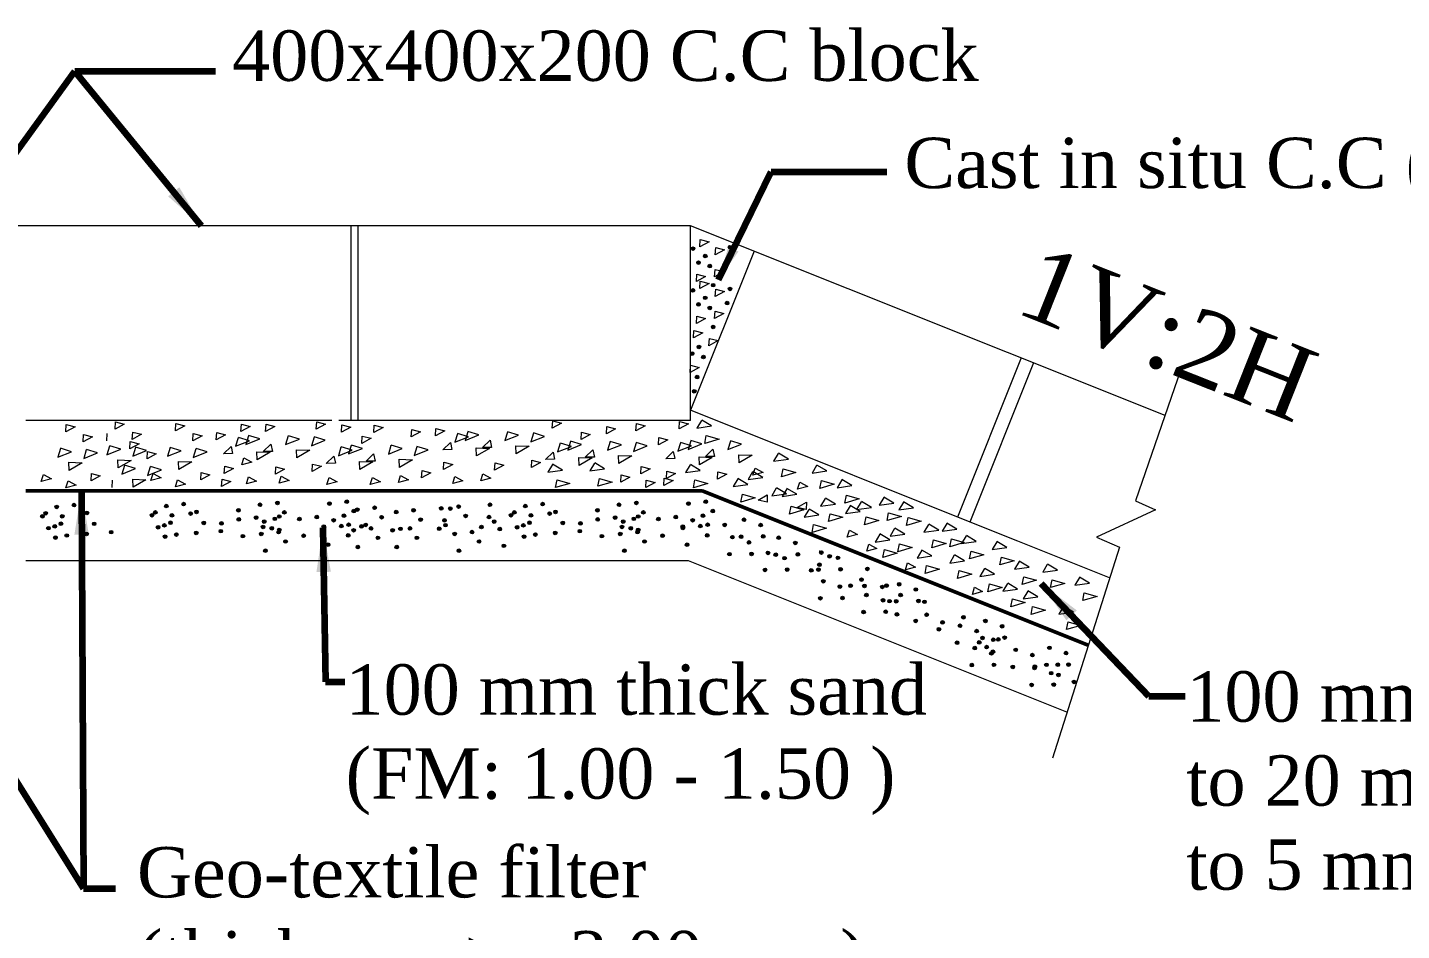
# Model space of a CAD drawing. Header units: metres. Extents: x -1354 to 3686, y -9962 to -7697.
# Drawn here: x 289.85 to 317.98, y -8996.97 to -8978.47 of the extents above; entities that cross this region are included whole.
import ezdxf

# ---------------------------------------------------------------- set-up
doc = ezdxf.new("R2010")
doc.units = ezdxf.units.M
doc.layers.add('LINE', color=7, linetype='Continuous')
doc.styles.get("Standard").update_dxf_attribs({"font": 'times.ttf'})
doc.dimstyles.get("Standard").update_dxf_attribs({"dimtxt": 0.5, "dimasz": 0.4075, "dimexe": 0.364, "dimexo": 0.219, "dimgap": 0.09, "dimtad": 0, "dimdec": 0, "dimlfac": 1000, "dimzin": 0, "dimdsep": 46, "dimtxsty": 'Standard', "dimcen": 0.09, "dimadec": 0, "dimazin": 0, "dimtfac": 1, "dimtdec": 0, "dimtofl": 0, "dimtmove": 0, "dimatfit": 3, "dimfxl": 1, "dimtolj": 1, "dimtzin": 0, "dimarcsym": 0})

msp = doc.modelspace()

# ---------------------------------------------------------------- hatches: boundary and pattern name
at = {"layer": 'LINE', "lineweight": 9, "ltscale": 0.5}
for points in [[(303.508245, -8982.999915, -1), (303.434165, -8982.999915, -1)], [(303.759039, -8983.152215, -1), (303.684959, -8983.152215, -1)], [(304.265538, -8982.970436, -1), (304.191458, -8982.970436, -1)], [(303.621436, -8983.287183, -1), (303.547356, -8983.287183, -1)], [(303.852469, -8983.358564, -1), (303.778389, -8983.358564, -1)], [(304.206525, -8983.260304, -1), (304.132445, -8983.260304, -1)], [(303.921401, -8983.749001, -1), (303.84732, -8983.749001, -1)], [(303.508245, -8983.855864, -1), (303.434165, -8983.855864, -1)], [(303.759039, -8984.008165, -1), (303.684959, -8984.008165, -1)], [(304.265538, -8983.826386, -1), (304.191458, -8983.826386, -1)], [(303.621436, -8984.143133, -1), (303.547356, -8984.143133, -1)], [(303.852469, -8984.214513, -1), (303.778389, -8984.214513, -1)], [(304.206525, -8984.116254, -1), (304.132445, -8984.116254, -1)], [(303.921401, -8984.60495, -1), (303.84732, -8984.60495, -1)], [(303.629644, -8985.014531, -1), (303.555563, -8985.014531, -1)], [(303.723074, -8985.220879, -1), (303.648993, -8985.220879, -1)]]:
    msp.add_hatch(color=7, dxfattribs=at).paths.add_polyline_path(points)
at = {"layer": 'LINE', "lineweight": 18, "ltscale": 0.5}
for points in [[(303.492041, -8985.149499, -1), (303.41796, -8985.149499, -1)], [(303.593371, -8985.632487, -1), (303.519291, -8985.632487, -1)], [(303.534358, -8985.922355, -1), (303.460278, -8985.922355, -1)], [(290.835423, -8988.253661, -1), (290.761342, -8988.253661, -1)], [(292.725072, -8988.272617, -1), (292.650992, -8988.272617, -1)], [(293.080314, -8988.23388, -1), (293.006233, -8988.23388, -1)], [(294.644311, -8988.247735, -1), (294.570231, -8988.247735, -1)], [(294.999553, -8988.208998, -1), (294.925473, -8988.208998, -1)], [(296.065045, -8988.222854, -1), (295.990965, -8988.222854, -1)], [(296.420287, -8988.184117, -1), (296.346206, -8988.184117, -1)], [(298.710583, -8988.283641, -1), (298.636503, -8988.283641, -1)], [(299.352349, -8988.247735, -1), (299.278268, -8988.247735, -1)], [(300.075178, -8988.272617, -1), (300.001098, -8988.272617, -1)], [(300.43042, -8988.23388, -1), (300.356339, -8988.23388, -1)], [(301.994417, -8988.247735, -1), (301.920337, -8988.247735, -1)], [(302.349659, -8988.208998, -1), (302.275579, -8988.208998, -1)], [(303.415151, -8988.222854, -1), (303.341071, -8988.222854, -1)], [(303.770393, -8988.184117, -1), (303.696312, -8988.184117, -1)], [(290.188038, -8988.482202, -1), (290.113958, -8988.482202, -1)], [(290.255425, -8988.421812, -1), (290.181345, -8988.421812, -1)], [(290.480181, -8988.292398, -1), (290.406101, -8988.292398, -1)], [(290.594821, -8988.483264, -1), (290.520741, -8988.483264, -1)], [(290.978254, -8988.446693, -1), (290.904174, -8988.446693, -1)], [(291.098298, -8988.41362, -1), (291.024218, -8988.41362, -1)], [(292.432929, -8988.462421, -1), (292.358849, -8988.462421, -1)], [(292.500316, -8988.402031, -1), (292.426236, -8988.402031, -1)], [(292.839712, -8988.463483, -1), (292.765632, -8988.463483, -1)], [(293.223145, -8988.426912, -1), (293.149065, -8988.426912, -1)], [(293.343189, -8988.393839, -1), (293.269109, -8988.393839, -1)], [(294.201932, -8988.359557, -1), (294.127852, -8988.359557, -1)], [(294.207854, -8988.547466, -1), (294.133774, -8988.547466, -1)], [(294.563096, -8988.508729, -1), (294.489015, -8988.508729, -1)], [(294.946901, -8988.534642, -1), (294.872821, -8988.534642, -1)], [(295.038192, -8988.487656, -1), (294.964111, -8988.487656, -1)], [(295.142384, -8988.402031, -1), (295.068304, -8988.402031, -1)], [(295.450402, -8988.539098, -1), (295.376322, -8988.539098, -1)], [(295.805644, -8988.500361, -1), (295.731564, -8988.500361, -1)], [(296.150907, -8988.565736, -1), (296.076827, -8988.565736, -1)], [(296.360662, -8988.470515, -1), (296.286582, -8988.470515, -1)], [(296.563118, -8988.37715, -1), (296.489038, -8988.37715, -1)], [(296.635506, -8988.347259, -1), (296.561426, -8988.347259, -1)], [(296.990748, -8988.308522, -1), (296.916668, -8988.308522, -1)], [(297.133579, -8988.501555, -1), (297.059499, -8988.501555, -1)], [(297.433111, -8988.397022, -1), (297.359031, -8988.397022, -1)], [(297.788353, -8988.358285, -1), (297.714273, -8988.358285, -1)], [(297.931184, -8988.551317, -1), (297.857104, -8988.551317, -1)], [(298.355341, -8988.322378, -1), (298.281261, -8988.322378, -1)], [(298.420815, -8988.566346, -1), (298.346734, -8988.566346, -1)], [(298.537119, -8988.31094, -1), (298.468365, -8988.338522, -1)], [(298.853414, -8988.476674, -1), (298.779334, -8988.476674, -1)], [(299.331075, -8988.497764, -1), (299.256995, -8988.497764, -1)], [(299.783035, -8988.462421, -1), (299.708955, -8988.462421, -1)], [(299.850422, -8988.402031, -1), (299.776341, -8988.402031, -1)], [(300.189818, -8988.463483, -1), (300.115738, -8988.463483, -1)], [(300.573251, -8988.426912, -1), (300.499171, -8988.426912, -1)], [(300.693295, -8988.393839, -1), (300.619215, -8988.393839, -1)], [(301.552038, -8988.359557, -1), (301.477958, -8988.359557, -1)], [(301.55796, -8988.547466, -1), (301.483879, -8988.547466, -1)], [(301.913202, -8988.508729, -1), (301.839121, -8988.508729, -1)], [(302.297007, -8988.534642, -1), (302.222927, -8988.534642, -1)], [(302.388298, -8988.487656, -1), (302.314217, -8988.487656, -1)], [(302.49249, -8988.402031, -1), (302.41841, -8988.402031, -1)], [(302.800508, -8988.539098, -1), (302.726428, -8988.539098, -1)], [(303.15575, -8988.500361, -1), (303.08167, -8988.500361, -1)], [(303.501013, -8988.565736, -1), (303.426933, -8988.565736, -1)], [(303.710768, -8988.470515, -1), (303.636688, -8988.470515, -1)], [(303.913224, -8988.37715, -1), (303.839144, -8988.37715, -1)], [(304.550231, -8988.569113, -1), (304.482459, -8988.5392, -1)], [(290.311994, -8988.7264, -1), (290.237914, -8988.7264, -1)], [(290.440245, -8988.689001, -1), (290.366165, -8988.689001, -1)], [(290.566043, -8988.63528, -1), (290.491963, -8988.63528, -1)], [(291.092871, -8988.843297, -1), (291.01879, -8988.843297, -1)], [(291.247447, -8988.637559, -1), (291.173366, -8988.637559, -1)], [(291.596372, -8988.807943, -1), (291.522291, -8988.807943, -1)], [(292.556885, -8988.706619, -1), (292.482805, -8988.706619, -1)], [(292.685136, -8988.66922, -1), (292.611056, -8988.66922, -1)], [(292.810934, -8988.615499, -1), (292.736854, -8988.615499, -1)], [(293.337762, -8988.823515, -1), (293.263681, -8988.823515, -1)], [(293.492338, -8988.617778, -1), (293.418257, -8988.617778, -1)], [(293.841263, -8988.788162, -1), (293.767182, -8988.788162, -1)], [(293.853007, -8988.629421, -1), (293.778927, -8988.629421, -1)], [(294.669236, -8988.84488, -1), (294.595155, -8988.84488, -1)], [(294.705927, -8988.701762, -1), (294.631847, -8988.701762, -1)], [(294.730174, -8988.590617, -1), (294.656093, -8988.590617, -1)], [(294.883639, -8988.727684, -1), (294.809559, -8988.727684, -1)], [(295.024478, -8988.806143, -1), (294.950397, -8988.806143, -1)], [(295.038215, -8988.761976, -1), (294.964135, -8988.761976, -1)], [(295.948475, -8988.693393, -1), (295.874395, -8988.693393, -1)], [(295.952615, -8988.721634, -1), (295.878535, -8988.721634, -1)], [(296.307857, -8988.682897, -1), (296.233777, -8988.682897, -1)], [(296.45827, -8988.654656, -1), (296.384189, -8988.654656, -1)], [(296.56073, -8988.770237, -1), (296.48665, -8988.770237, -1)], [(296.721369, -8988.690141, -1), (296.647288, -8988.690141, -1)], [(296.807218, -8988.659112, -1), (296.733138, -8988.659112, -1)], [(296.915972, -8988.7315, -1), (296.841892, -8988.7315, -1)], [(297.358335, -8988.770237, -1), (297.284255, -8988.770237, -1)], [(297.518974, -8988.739904, -1), (297.444893, -8988.739904, -1)], [(297.713577, -8988.7315, -1), (297.639497, -8988.7315, -1)], [(298.310531, -8988.725601, -1), (298.241777, -8988.753182, -1)], [(298.441204, -8988.66526, -1), (298.367124, -8988.66526, -1)], [(298.629519, -8988.84488, -1), (298.555439, -8988.84488, -1)], [(298.984761, -8988.806143, -1), (298.910681, -8988.806143, -1)], [(299.176499, -8988.703501, -1), (299.102419, -8988.703501, -1)], [(299.438211, -8988.590617, -1), (299.364131, -8988.590617, -1)], [(299.551749, -8988.745356, -1), (299.477669, -8988.745356, -1)], [(299.906991, -8988.706619, -1), (299.832911, -8988.706619, -1)], [(300.035242, -8988.66922, -1), (299.961162, -8988.66922, -1)], [(300.16104, -8988.615499, -1), (300.08696, -8988.615499, -1)], [(300.687868, -8988.823515, -1), (300.613787, -8988.823515, -1)], [(300.842444, -8988.617778, -1), (300.768363, -8988.617778, -1)], [(301.191368, -8988.788162, -1), (301.117288, -8988.788162, -1)], [(301.203113, -8988.629421, -1), (301.129033, -8988.629421, -1)], [(302.019342, -8988.84488, -1), (301.945261, -8988.84488, -1)], [(302.056033, -8988.701762, -1), (301.981953, -8988.701762, -1)], [(302.08028, -8988.590617, -1), (302.006199, -8988.590617, -1)], [(302.233745, -8988.727684, -1), (302.159665, -8988.727684, -1)], [(302.374583, -8988.806143, -1), (302.300503, -8988.806143, -1)], [(302.388321, -8988.761976, -1), (302.314241, -8988.761976, -1)], [(303.298581, -8988.693393, -1), (303.224501, -8988.693393, -1)], [(303.302721, -8988.721634, -1), (303.228641, -8988.721634, -1)], [(303.657963, -8988.682897, -1), (303.583883, -8988.682897, -1)], [(303.808376, -8988.654656, -1), (303.734295, -8988.654656, -1)], [(304.157324, -8988.659112, -1), (304.083244, -8988.659112, -1)], [(304.890867, -8988.677118, -1), (304.823094, -8988.647205, -1)], [(290.454826, -8988.919433, -1), (290.380745, -8988.919433, -1)], [(290.686111, -8988.876526, -1), (290.612031, -8988.876526, -1)], [(292.699717, -8988.899652, -1), (292.625636, -8988.899652, -1)], [(292.931002, -8988.856745, -1), (292.856922, -8988.856745, -1)], [(294.293716, -8988.890349, -1), (294.219636, -8988.890349, -1)], [(295.167309, -8988.999176, -1), (295.093229, -8988.999176, -1)], [(295.536265, -8988.88198, -1), (295.462184, -8988.88198, -1)], [(296.038478, -8989.064516, -1), (295.964398, -8989.064516, -1)], [(296.450688, -8988.875929, -1), (296.376608, -8988.875929, -1)], [(296.646593, -8989.113119, -1), (296.572513, -8989.113119, -1)], [(297.058804, -8988.924532, -1), (296.984723, -8988.924532, -1)], [(297.444198, -8989.113119, -1), (297.370118, -8989.113119, -1)], [(297.856408, -8988.924532, -1), (297.782328, -8988.924532, -1)], [(299.127592, -8988.999176, -1), (299.053512, -8988.999176, -1)], [(299.637612, -8989.088238, -1), (299.563532, -8989.088238, -1)], [(300.049823, -8988.899652, -1), (299.975742, -8988.899652, -1)], [(300.281108, -8988.856745, -1), (300.207028, -8988.856745, -1)], [(301.643822, -8988.890349, -1), (301.569742, -8988.890349, -1)], [(302.517415, -8988.999176, -1), (302.443335, -8988.999176, -1)], [(302.886371, -8988.88198, -1), (302.81229, -8988.88198, -1)], [(303.388584, -8989.064516, -1), (303.314503, -8989.064516, -1)], [(303.800794, -8988.875929, -1), (303.726714, -8988.875929, -1)], [(304.311028, -8988.925881, -1), (304.243256, -8988.895968, -1)], [(304.49033, -8988.91747, -1), (304.422558, -8988.887557, -1)], [(304.651663, -8989.033886, -1), (304.583891, -8989.003973, -1)], [(304.943591, -8988.911388, -1), (304.875819, -8988.881475, -1)], [(305.259828, -8988.936704, -1), (305.192055, -8988.906791, -1)], [(305.600463, -8989.044709, -1), (305.532691, -8989.014796, -1)], [(294.755098, -8989.187762, -1), (294.681018, -8989.187762, -1)], [(298.715382, -8989.187762, -1), (298.641302, -8989.187762, -1)], [(302.105204, -8989.187762, -1), (302.031124, -8989.187762, -1)], [(304.251127, -8989.274238, -1), (304.183355, -8989.244325, -1)], [(304.704388, -8989.268156, -1), (304.636616, -8989.238243, -1)], [(305.040718, -8989.247947, -1), (304.972946, -8989.218034, -1)], [(305.199927, -8989.285061, -1), (305.132154, -8989.255148, -1)], [(305.381353, -8989.355951, -1), (305.313581, -8989.326038, -1)], [(305.653188, -8989.278979, -1), (305.585415, -8989.249066, -1)], [(306.133672, -8989.240804, -1), (306.065899, -8989.210892, -1)], [(306.30459, -8989.303741, -1), (306.230553, -8989.301211, -1)], [(306.474307, -8989.348809, -1), (306.406534, -8989.318896, -1)], [(304.980817, -8989.596303, -1), (304.913045, -8989.56639, -1)], [(305.434078, -8989.590221, -1), (305.366306, -8989.560309, -1)], [(305.92986, -8989.591599, -1), (305.855823, -8989.58907, -1)], [(306.07377, -8989.589161, -1), (306.005998, -8989.559248, -1)], [(306.095058, -8989.490437, -1), (306.027286, -8989.460524, -1)], [(306.527031, -8989.583079, -1), (306.459259, -8989.553166, -1)], [(307.075925, -8989.575099, -1), (307.008153, -8989.545186, -1)], [(306.173522, -8989.829527, -1), (306.10575, -8989.799614, -1)], [(306.514158, -8989.937531, -1), (306.446385, -8989.907618, -1)], [(306.731015, -8989.921051, -1), (306.663243, -8989.891138, -1)], [(306.955504, -8989.795248, -1), (306.887732, -8989.765336, -1)], [(307.016024, -8989.923456, -1), (306.948252, -8989.893543, -1)], [(307.383251, -8989.945412, -1), (307.315479, -8989.915499, -1)], [(307.469285, -8989.917374, -1), (307.401513, -8989.887461, -1)], [(307.72716, -8989.889734, -1), (307.659387, -8989.859821, -1)], [(306.113621, -8990.177883, -1), (306.045849, -8990.14797, -1)], [(306.566882, -8990.171801, -1), (306.49911, -8990.141888, -1)], [(307.057413, -8990.110865, -1), (306.98964, -8990.080952, -1)], [(307.398048, -8990.218869, -1), (307.330276, -8990.188956, -1)], [(307.53048, -8990.236441, -1), (307.462707, -8990.206528, -1)], [(307.667259, -8990.238091, -1), (307.599486, -8990.208178, -1)], [(307.754968, -8990.110639, -1), (307.687196, -8990.080726, -1)], [(308.067795, -8989.997739, -1), (308.000023, -8989.967826, -1)], [(308.12052, -8990.232009, -1), (308.052747, -8990.202096, -1)], [(308.243697, -8990.250224, -1), (308.175925, -8990.220311, -1)], [(306.997512, -8990.459221, -1), (306.929739, -8990.429308, -1)], [(307.450773, -8990.453139, -1), (307.383, -8990.423227, -1)], [(307.67969, -8990.507277, -1), (307.611918, -8990.477364, -1)], [(308.289721, -8990.51532, -1), (308.221949, -8990.485407, -1)], [(308.065232, -8990.641123, -1), (307.99746, -8990.61121, -1)], [(308.540136, -8990.812089, -1), (308.472363, -8990.782176, -1)], [(308.614979, -8990.671607, -1), (308.547206, -8990.641694, -1)], [(308.972703, -8990.739914, -1), (308.904931, -8990.710001, -1)], [(309.043162, -8990.565614, -1), (308.975389, -8990.535701, -1)], [(309.493025, -8990.641942, -1), (309.425253, -8990.612029, -1)], [(309.83366, -8990.749947, -1), (309.765888, -8990.720034, -1)], [(308.912802, -8991.088271, -1), (308.84503, -8991.058358, -1)], [(309.313338, -8990.847919, -1), (309.245566, -8990.818006, -1)], [(309.366063, -8991.082189, -1), (309.298291, -8991.052276, -1)], [(309.433124, -8990.990299, -1), (309.365352, -8990.960386, -1)], [(309.654, -8991.026602, -1), (309.586228, -8990.996689, -1)], [(309.75649, -8991.020479, -1), (309.688717, -8990.990566, -1)], [(309.886385, -8990.984217, -1), (309.818613, -8990.954304, -1)], [(309.274706, -8991.198305, -1), (309.206934, -8991.168392, -1)], [(309.518176, -8991.177663, -1), (309.450403, -8991.14775, -1)], [(309.615341, -8991.30631, -1), (309.547569, -8991.276397, -1)], [(309.645743, -8991.27145, -1), (309.577971, -8991.241537, -1)], [(310.112829, -8991.233988, -1), (310.045057, -8991.204075, -1)], [(310.453465, -8991.341992, -1), (310.385692, -8991.312079, -1)], [(310.802832, -8991.192859, -1), (310.73506, -8991.162946, -1)], [(311.143467, -8991.300864, -1), (311.075695, -8991.270951, -1)], [(309.214805, -8991.546662, -1), (309.147033, -8991.516749, -1)], [(309.668066, -8991.54058, -1), (309.600294, -8991.510667, -1)], [(310.052928, -8991.582344, -1), (309.985156, -8991.552431, -1)], [(310.498573, -8991.60377, -1), (310.430801, -8991.573857, -1)], [(310.506189, -8991.576262, -1), (310.438417, -8991.546349, -1)], [(310.742931, -8991.541216, -1), (310.675159, -8991.511303, -1)], [(310.973275, -8991.5388, -1), (310.905503, -8991.508887, -1)], [(311.196192, -8991.535134, -1), (311.12842, -8991.505221, -1)], [(310.438672, -8991.952127, -1), (310.3709, -8991.922214, -1)], [(310.839208, -8991.711775, -1), (310.771436, -8991.681862, -1)], [(310.891933, -8991.946045, -1), (310.824161, -8991.916132, -1)], [(310.988217, -8991.746674, -1), (310.920445, -8991.716761, -1)], [(311.305654, -8991.891653, -1), (311.237881, -8991.86174, -1)]]:
    msp.add_hatch(color=7, dxfattribs=at).paths.add_polyline_path(points)

# ---------------------------------------------------------------- linework, layer by layer
at = {"layer": 'LINE', "color": 7, "lineweight": 18, "ltscale": 0.5}
for p, q in [((292.283168, -8982.531468), (281.126845, -8982.531468)), ((292.141079, -8982.531468), (289.875941, -8982.531468)), ((303.418863, -8982.531468), (292.283168, -8982.531468)), ((296.121045, -8982.531468), (292.283168, -8982.531468)), ((296.474777, -8986.518595), (296.474777, -8982.531468)), ((296.616866, -8986.518595), (296.616866, -8982.531468)), ((303.418863, -8982.531468), (297.851016, -8982.531468)), ((313.136325, -8986.418453), (303.418863, -8982.531468)), ((303.418863, -8986.518595), (303.418863, -8982.531468)), ((304.722704, -8983.053004), (303.418863, -8986.312608)), ((303.600434, -8985.435802), (303.411174, -8985.539103)), ((310.190267, -8985.240029), (308.886425, -8988.499633)), ((310.442739, -8985.341018), (309.138898, -8988.600622)), ((296.076773, -8986.518595), (289.81487, -8986.518595)), ((291.638241, -8986.701532), (291.647267, -8986.551412)), ((291.647267, -8986.551412), (291.827501, -8986.598231)), ((295.759006, -8986.697141), (295.768033, -8986.547021)), ((295.768033, -8986.547021), (295.948267, -8986.59384)), ((303.418863, -8986.518595), (296.218863, -8986.518595)), ((300.590208, -8986.67836), (300.599234, -8986.52824)), ((300.599234, -8986.52824), (300.779469, -8986.575059)), ((303.188702, -8986.691499), (303.197729, -8986.541379)), ((303.197729, -8986.541379), (303.377963, -8986.588198)), ((310.103895, -8988.986621), (303.418863, -8986.312608)), ((303.645758, -8986.518337), (303.551152, -8986.676679)), ((303.852107, -8986.633515), (303.649329, -8986.51236)), ((290.631476, -8986.751644), (290.640503, -8986.601524)), ((290.820737, -8986.648342), (290.631476, -8986.751644)), ((290.640503, -8986.601524), (290.820737, -8986.648342)), ((290.985037, -8986.957328), (290.994063, -8986.807208)), ((290.994063, -8986.807208), (291.174297, -8986.854027)), ((291.466821, -8986.934802), (291.475847, -8986.784682)), ((291.827501, -8986.598231), (291.638241, -8986.701532)), ((291.991801, -8986.907216), (292.000828, -8986.757096)), ((292.181062, -8986.803915), (291.991801, -8986.907216)), ((292.000828, -8986.757096), (292.181062, -8986.803915)), ((292.876367, -8986.731863), (292.885394, -8986.581743)), ((293.065628, -8986.628561), (292.876367, -8986.731863)), ((292.885394, -8986.581743), (293.065628, -8986.628561)), ((293.229928, -8986.937547), (293.238954, -8986.787427)), ((293.419188, -8986.834246), (293.229928, -8986.937547)), ((293.238954, -8986.787427), (293.419188, -8986.834246)), ((293.711712, -8986.915021), (293.720738, -8986.764901)), ((293.900972, -8986.81172), (293.711712, -8986.915021)), ((293.720738, -8986.764901), (293.900972, -8986.81172)), ((294.215122, -8986.743936), (294.224148, -8986.593816)), ((294.404383, -8986.640635), (294.215122, -8986.743936)), ((294.224148, -8986.593816), (294.404383, -8986.640635)), ((294.371674, -8986.833571), (294.317726, -8987.009958)), ((294.599596, -8986.896001), (294.37371, -8986.826913)), ((294.72015, -8986.743936), (294.729176, -8986.593816)), ((294.909411, -8986.640635), (294.72015, -8986.743936)), ((294.729176, -8986.593816), (294.909411, -8986.640635)), ((295.184748, -8986.838289), (295.1308, -8987.014676)), ((295.41267, -8986.900719), (295.186785, -8986.831631)), ((295.948267, -8986.59384), (295.759006, -8986.697141)), ((296.275685, -8986.763112), (296.284712, -8986.612992)), ((296.464946, -8986.659811), (296.275685, -8986.763112)), ((296.284712, -8986.612992), (296.464946, -8986.659811)), ((296.691017, -8986.988636), (296.700043, -8986.838516)), ((296.700043, -8986.838516), (296.880277, -8986.885335)), ((296.937432, -8986.7669), (296.946459, -8986.61678)), ((297.126693, -8986.663598), (296.937432, -8986.7669)), ((296.946459, -8986.61678), (297.126693, -8986.663598)), ((297.70281, -8986.856149), (297.711836, -8986.706029)), ((297.892071, -8986.752848), (297.70281, -8986.856149)), ((297.711836, -8986.706029), (297.892071, -8986.752848)), ((298.20062, -8986.834205), (298.209647, -8986.684086)), ((298.389881, -8986.730904), (298.20062, -8986.834205)), ((298.209647, -8986.684086), (298.389881, -8986.730904)), ((298.649967, -8986.791708), (298.596019, -8986.968095)), ((298.877889, -8986.854138), (298.652004, -8986.78505)), ((298.860582, -8986.752756), (298.806634, -8986.929142)), ((298.806634, -8986.929142), (299.088504, -8986.815186)), ((299.088504, -8986.815186), (298.862619, -8986.746097)), ((299.673657, -8986.757474), (299.619708, -8986.93386)), ((299.619708, -8986.93386), (299.901578, -8986.819904)), ((299.901578, -8986.819904), (299.675693, -8986.750815)), ((300.203518, -8986.783386), (300.14957, -8986.959773)), ((300.43144, -8986.845816), (300.205555, -8986.776728)), ((300.779469, -8986.575059), (300.590208, -8986.67836)), ((301.179925, -8986.90782), (301.188952, -8986.7577)), ((301.369186, -8986.804519), (301.179925, -8986.90782)), ((301.188952, -8986.7577), (301.369186, -8986.804519)), ((301.698808, -8986.796531), (301.707834, -8986.646411)), ((301.888069, -8986.69323), (301.698808, -8986.796531)), ((301.707834, -8986.646411), (301.888069, -8986.69323)), ((302.303529, -8986.730876), (302.312555, -8986.580756)), ((302.492789, -8986.627575), (302.303529, -8986.730876)), ((302.312555, -8986.580756), (302.492789, -8986.627575)), ((303.377963, -8986.588198), (303.188702, -8986.691499)), ((303.551152, -8986.676679), (303.852107, -8986.633515)), ((303.71164, -8986.993009), (303.744338, -8986.831173)), ((303.744338, -8986.831173), (304.005454, -8986.905983)), ((290.520389, -8987.09702), (290.466441, -8987.273407)), ((290.748311, -8987.15945), (290.522426, -8987.090362)), ((291.174297, -8986.854027), (290.985037, -8986.957328)), ((291.050251, -8987.122933), (290.996303, -8987.299319)), ((291.278173, -8987.185363), (291.052287, -8987.116275)), ((291.527154, -8987.046909), (291.473206, -8987.223295)), ((291.473206, -8987.223295), (291.755076, -8987.109338)), ((291.755076, -8987.109338), (291.52919, -8987.04025)), ((291.940146, -8987.099237), (291.949172, -8986.949117)), ((292.129407, -8986.995936), (291.940146, -8987.099237)), ((291.949172, -8986.949117), (292.129407, -8986.995936)), ((292.057016, -8987.072821), (292.003067, -8987.249208)), ((292.284938, -8987.135251), (292.059052, -8987.066163)), ((292.76528, -8987.077239), (292.711332, -8987.253626)), ((292.993202, -8987.139669), (292.767317, -8987.070581)), ((293.295142, -8987.103152), (293.241194, -8987.279538)), ((293.523064, -8987.165582), (293.297178, -8987.096494)), ((293.860339, -8987.201615), (294.014866, -8987.051242)), ((294.014866, -8987.051242), (294.046525, -8987.198263)), ((294.161059, -8986.872524), (294.10711, -8987.048911)), ((294.10711, -8987.048911), (294.388981, -8986.934954)), ((294.388981, -8986.934954), (294.163095, -8986.865866)), ((294.317726, -8987.009958), (294.599596, -8986.896001)), ((294.673413, -8987.158128), (294.82794, -8987.007755)), ((294.82794, -8987.007755), (294.859599, -8987.154776)), ((295.1308, -8987.014676), (295.41267, -8986.900719)), ((295.355354, -8987.118429), (295.626787, -8987.128552)), ((295.362351, -8987.283387), (295.355354, -8987.118429)), ((295.71461, -8986.864202), (295.660661, -8987.040588)), ((295.660661, -8987.040588), (295.942532, -8986.926632)), ((295.942532, -8986.926632), (295.716646, -8986.857544)), ((296.264525, -8987.069375), (296.210576, -8987.245761)), ((296.492447, -8987.131804), (296.266561, -8987.062716)), ((296.47514, -8987.030422), (296.421191, -8987.206808)), ((296.421191, -8987.206808), (296.703062, -8987.092852)), ((296.703062, -8987.092852), (296.477176, -8987.023764)), ((296.880277, -8986.885335), (296.691017, -8986.988636)), ((297.288214, -8987.03514), (297.234266, -8987.211526)), ((297.234266, -8987.211526), (297.516136, -8987.09757)), ((297.516136, -8987.09757), (297.290251, -8987.028482)), ((297.818076, -8987.061052), (297.764127, -8987.237439)), ((297.764127, -8987.237439), (298.045998, -8987.123482)), ((298.045998, -8987.123482), (297.820112, -8987.054394)), ((298.349247, -8987.120799), (298.503774, -8986.970427)), ((298.535433, -8987.117448), (298.349247, -8987.120799)), ((298.503774, -8986.970427), (298.535433, -8987.117448)), ((298.596019, -8986.968095), (298.877889, -8986.854138)), ((299.038185, -8987.246058), (299.031188, -8987.081101)), ((299.031188, -8987.081101), (299.302621, -8987.091224)), ((299.302621, -8987.091224), (299.038185, -8987.246058)), ((299.162321, -8987.077312), (299.316849, -8986.926939)), ((299.348507, -8987.07396), (299.162321, -8987.077312)), ((299.316849, -8986.926939), (299.348507, -8987.07396)), ((299.844262, -8987.037613), (300.115695, -8987.047737)), ((299.851259, -8987.202571), (299.844262, -8987.037613)), ((300.115695, -8987.047737), (299.851259, -8987.202571)), ((300.14957, -8986.959773), (300.43144, -8986.845816)), ((300.753433, -8986.988559), (300.699485, -8987.164945)), ((300.699485, -8987.164945), (300.981355, -8987.050989)), ((300.981355, -8987.050989), (300.75547, -8986.981901)), ((300.964048, -8986.949606), (300.9101, -8987.125992)), ((300.9101, -8987.125992), (301.19197, -8987.012036)), ((301.19197, -8987.012036), (300.966085, -8986.942948)), ((301.265787, -8987.274162), (301.420314, -8987.123789)), ((301.420314, -8987.123789), (301.451973, -8987.27081)), ((301.777123, -8986.954324), (301.723174, -8987.13071)), ((301.723174, -8987.13071), (302.005044, -8987.016754)), ((302.005044, -8987.016754), (301.779159, -8986.947666)), ((302.306984, -8986.980237), (302.253036, -8987.156623)), ((302.253036, -8987.156623), (302.534906, -8987.042666)), ((302.534906, -8987.042666), (302.309021, -8986.973578)), ((302.764964, -8987.018357), (302.773991, -8986.868237)), ((302.954225, -8986.915056), (302.764964, -8987.018357)), ((302.773991, -8986.868237), (302.954225, -8986.915056)), ((303.214311, -8986.97586), (303.160363, -8987.152246)), ((303.160363, -8987.152246), (303.442233, -8987.038289)), ((303.442233, -8987.038289), (303.216348, -8986.969201)), ((303.424926, -8986.936907), (303.370978, -8987.113293)), ((303.370978, -8987.113293), (303.652848, -8986.999337)), ((303.652848, -8986.999337), (303.426963, -8986.930249)), ((304.005454, -8986.905983), (303.71164, -8986.993009)), ((303.726665, -8987.261463), (303.881192, -8987.11109)), ((303.881192, -8987.11109), (303.912851, -8987.258111)), ((304.238001, -8986.941625), (304.184052, -8987.118011)), ((304.184052, -8987.118011), (304.465922, -8987.004055)), ((304.465922, -8987.004055), (304.240037, -8986.934967)), ((290.466441, -8987.273407), (290.748311, -8987.15945)), ((290.690995, -8987.37716), (290.962428, -8987.387283)), ((290.697992, -8987.542118), (290.690995, -8987.37716)), ((290.962428, -8987.387283), (290.697992, -8987.542118)), ((290.996303, -8987.299319), (291.278173, -8987.185363)), ((291.69776, -8987.327048), (291.969193, -8987.337172)), ((291.704757, -8987.492006), (291.69776, -8987.327048)), ((291.969193, -8987.337172), (291.704757, -8987.492006)), ((292.003067, -8987.249208), (292.284938, -8987.135251)), ((292.293707, -8987.304921), (292.302733, -8987.154801)), ((292.482967, -8987.20162), (292.293707, -8987.304921)), ((292.302733, -8987.154801), (292.482967, -8987.20162)), ((292.711332, -8987.253626), (292.993202, -8987.139669)), ((292.935886, -8987.357379), (293.207319, -8987.367502)), ((292.942883, -8987.522337), (292.935886, -8987.357379)), ((293.207319, -8987.367502), (292.942883, -8987.522337)), ((293.241194, -8987.279538), (293.523064, -8987.165582)), ((294.046525, -8987.198263), (293.860339, -8987.201615)), ((294.232898, -8987.427657), (294.2776, -8987.284064)), ((294.441385, -8987.372669), (294.232898, -8987.427657)), ((294.2776, -8987.284064), (294.441385, -8987.372669)), ((294.549277, -8987.326874), (294.54228, -8987.161917)), ((294.54228, -8987.161917), (294.813713, -8987.17204)), ((294.813713, -8987.17204), (294.549277, -8987.326874)), ((294.859599, -8987.154776), (294.673413, -8987.158128)), ((295.626787, -8987.128552), (295.362351, -8987.283387)), ((295.963805, -8987.398466), (296.118332, -8987.248093)), ((296.14999, -8987.395114), (295.963805, -8987.398466)), ((296.118332, -8987.248093), (296.14999, -8987.395114)), ((296.210576, -8987.245761), (296.492447, -8987.131804)), ((296.645745, -8987.358767), (296.917179, -8987.36889)), ((296.652743, -8987.523725), (296.645745, -8987.358767)), ((296.917179, -8987.36889), (296.652743, -8987.523725)), ((296.776879, -8987.354978), (296.931406, -8987.204605)), ((296.963065, -8987.351626), (296.776879, -8987.354978)), ((296.931406, -8987.204605), (296.963065, -8987.351626)), ((297.45882, -8987.315279), (297.730253, -8987.325403)), ((297.465817, -8987.480237), (297.45882, -8987.315279)), ((297.730253, -8987.325403), (297.465817, -8987.480237)), ((298.36286, -8987.526182), (298.371886, -8987.376063)), ((298.371886, -8987.376063), (298.55212, -8987.422881)), ((299.410041, -8987.540906), (299.419067, -8987.390786)), ((299.419067, -8987.390786), (299.599301, -8987.437605)), ((300.162241, -8987.482013), (300.171267, -8987.331894)), ((300.351501, -8987.378712), (300.162241, -8987.482013)), ((300.171267, -8987.331894), (300.351501, -8987.378712)), ((300.452713, -8987.31765), (300.60724, -8987.167277)), ((300.638899, -8987.314298), (300.452713, -8987.31765)), ((300.60724, -8987.167277), (300.638899, -8987.314298)), ((301.134654, -8987.277951), (301.406087, -8987.288075)), ((301.141651, -8987.442909), (301.134654, -8987.277951)), ((301.406087, -8987.288075), (301.141651, -8987.442909)), ((301.451973, -8987.27081), (301.265787, -8987.274162)), ((301.456209, -8987.393038), (301.361603, -8987.551381)), ((301.662558, -8987.508217), (301.459781, -8987.387061)), ((301.947728, -8987.234464), (302.219161, -8987.244587)), ((301.954725, -8987.399421), (301.947728, -8987.234464)), ((302.219161, -8987.244587), (301.954725, -8987.399421)), ((302.913591, -8987.304951), (303.068118, -8987.154578)), ((303.099777, -8987.301599), (302.913591, -8987.304951)), ((303.068118, -8987.154578), (303.099777, -8987.301599)), ((303.602529, -8987.43021), (303.595532, -8987.265252)), ((303.595532, -8987.265252), (303.866965, -8987.275375)), ((303.866965, -8987.275375), (303.602529, -8987.43021)), ((303.912851, -8987.258111), (303.726665, -8987.261463)), ((304.408606, -8987.221765), (304.680039, -8987.231888)), ((304.415603, -8987.386722), (304.408606, -8987.221765)), ((304.680039, -8987.231888), (304.415603, -8987.386722)), ((305.217786, -8987.198559), (305.123179, -8987.356902)), ((305.123179, -8987.356902), (305.424134, -8987.313738)), ((305.424134, -8987.313738), (305.221357, -8987.192582)), ((290.128634, -8987.768769), (290.173337, -8987.625175)), ((290.173337, -8987.625175), (290.337121, -8987.71378)), ((291.147361, -8987.757216), (291.156387, -8987.607096)), ((291.336621, -8987.653915), (291.147361, -8987.757216)), ((291.156387, -8987.607096), (291.336621, -8987.653915)), ((291.829059, -8987.444614), (291.775111, -8987.621)), ((291.775111, -8987.621), (292.056981, -8987.507043)), ((292.056981, -8987.507043), (291.831096, -8987.437955)), ((292.358921, -8987.470526), (292.304972, -8987.646913)), ((292.304972, -8987.646913), (292.586843, -8987.532956)), ((292.586843, -8987.532956), (292.360957, -8987.463868)), ((292.373525, -8987.748988), (292.418228, -8987.605394)), ((292.418228, -8987.605394), (292.582012, -8987.693999)), ((293.392252, -8987.737435), (293.401278, -8987.587315)), ((293.581512, -8987.634134), (293.392252, -8987.737435)), ((293.401278, -8987.587315), (293.581512, -8987.634134)), ((293.873951, -8987.606998), (293.882978, -8987.456878)), ((294.063212, -8987.503697), (293.873951, -8987.606998)), ((293.882978, -8987.456878), (294.063212, -8987.503697)), ((294.327011, -8987.819496), (294.371714, -8987.675902)), ((294.371714, -8987.675902), (294.535498, -8987.764507)), ((294.921132, -8987.621721), (294.930159, -8987.471602)), ((295.110393, -8987.51842), (294.921132, -8987.621721)), ((294.930159, -8987.471602), (295.110393, -8987.51842)), ((294.99565, -8987.803713), (295.040353, -8987.66012)), ((295.040353, -8987.66012), (295.204137, -8987.748725)), ((295.673333, -8987.562829), (295.682359, -8987.412709)), ((295.862593, -8987.459528), (295.673333, -8987.562829)), ((295.682359, -8987.412709), (295.862593, -8987.459528)), ((297.439067, -8987.794047), (297.483769, -8987.650453)), ((297.483769, -8987.650453), (297.647554, -8987.739058)), ((297.915185, -8987.695336), (297.924212, -8987.545216)), ((298.104446, -8987.592034), (297.915185, -8987.695336)), ((297.924212, -8987.545216), (298.104446, -8987.592034)), ((298.55212, -8987.422881), (298.36286, -8987.526182)), ((298.553164, -8987.809711), (298.597867, -8987.666117)), ((298.597867, -8987.666117), (298.761651, -8987.754722)), ((299.125885, -8987.754867), (299.170587, -8987.611273)), ((299.170587, -8987.611273), (299.334372, -8987.699878)), ((299.599301, -8987.437605), (299.410041, -8987.540906)), ((300.592287, -8987.420539), (300.497681, -8987.578881)), ((300.497681, -8987.578881), (300.798636, -8987.535718)), ((300.798636, -8987.535718), (300.595859, -8987.414562)), ((301.361603, -8987.551381), (301.662558, -8987.508217)), ((301.992471, -8987.785774), (302.001497, -8987.635654)), ((302.181732, -8987.682473), (301.992471, -8987.785774)), ((302.001497, -8987.635654), (302.181732, -8987.682473)), ((302.404094, -8987.61452), (302.41312, -8987.4644)), ((302.593354, -8987.511219), (302.404094, -8987.61452)), ((302.41312, -8987.4644), (302.593354, -8987.511219)), ((302.927204, -8987.710334), (302.93623, -8987.560214)), ((303.116464, -8987.607033), (302.927204, -8987.710334)), ((302.93623, -8987.560214), (303.116464, -8987.607033)), ((303.413965, -8987.42649), (303.319358, -8987.584832)), ((303.319358, -8987.584832), (303.620313, -8987.541669)), ((303.620313, -8987.541669), (303.417536, -8987.420513)), ((303.974384, -8987.725057), (303.983411, -8987.574937)), ((304.163645, -8987.621756), (303.974384, -8987.725057)), ((303.983411, -8987.574937), (304.163645, -8987.621756)), ((304.693127, -8987.574072), (304.59852, -8987.732414)), ((304.899475, -8987.689251), (304.696698, -8987.568095)), ((304.699133, -8987.638745), (304.743836, -8987.495152)), ((304.907621, -8987.583757), (304.699133, -8987.638745)), ((304.743836, -8987.495152), (304.907621, -8987.583757)), ((305.283668, -8987.673232), (305.316365, -8987.511396)), ((305.577482, -8987.586205), (305.283668, -8987.673232)), ((305.316365, -8987.511396), (305.577482, -8987.586205)), ((306.002938, -8987.439399), (305.908332, -8987.597741)), ((305.908332, -8987.597741), (306.209287, -8987.554578)), ((306.209287, -8987.554578), (306.006509, -8987.433422)), ((290.337121, -8987.71378), (290.128634, -8987.768769)), ((290.630708, -8987.901972), (290.675411, -8987.758379)), ((290.839196, -8987.846984), (290.630708, -8987.901972)), ((290.675411, -8987.758379), (290.839196, -8987.846984)), ((291.576137, -8987.891608), (291.585163, -8987.741489)), ((291.999665, -8987.724753), (292.271098, -8987.734877)), ((292.006662, -8987.889711), (291.999665, -8987.724753)), ((292.271098, -8987.734877), (292.006662, -8987.889711)), ((292.582012, -8987.693999), (292.373525, -8987.748988)), ((292.875599, -8987.882191), (292.920302, -8987.738598)), ((293.084086, -8987.827203), (292.875599, -8987.882191)), ((292.920302, -8987.738598), (293.084086, -8987.827203)), ((293.821028, -8987.871827), (293.830054, -8987.721708)), ((294.010288, -8987.768526), (293.821028, -8987.871827)), ((293.830054, -8987.721708), (294.010288, -8987.768526)), ((294.535498, -8987.764507), (294.327011, -8987.819496)), ((295.204137, -8987.748725), (294.99565, -8987.803713)), ((295.976332, -8987.835081), (296.021034, -8987.691487)), ((296.184819, -8987.780092), (295.976332, -8987.835081)), ((296.021034, -8987.691487), (296.184819, -8987.780092)), ((296.8629, -8987.835081), (296.907602, -8987.691487)), ((297.071387, -8987.780092), (296.8629, -8987.835081)), ((296.907602, -8987.691487), (297.071387, -8987.780092)), ((297.647554, -8987.739058), (297.439067, -8987.794047)), ((298.761651, -8987.754722), (298.553164, -8987.809711)), ((299.334372, -8987.699878), (299.125885, -8987.754867)), ((300.65817, -8987.895212), (300.690867, -8987.733376)), ((300.951984, -8987.808185), (300.65817, -8987.895212)), ((300.690867, -8987.733376), (300.951984, -8987.808185)), ((301.522092, -8987.867711), (301.554789, -8987.705875)), ((301.815906, -8987.780684), (301.522092, -8987.867711)), ((301.554789, -8987.705875), (301.815906, -8987.780684)), ((302.50513, -8987.895225), (302.514156, -8987.745105)), ((302.69439, -8987.791924), (302.50513, -8987.895225)), ((302.514156, -8987.745105), (302.69439, -8987.791924)), ((302.873214, -8987.851429), (302.88224, -8987.701309)), ((303.062474, -8987.748128), (302.873214, -8987.851429)), ((302.88224, -8987.701309), (303.062474, -8987.748128)), ((303.479847, -8987.901162), (303.512544, -8987.739326)), ((303.773661, -8987.814136), (303.479847, -8987.901162)), ((303.512544, -8987.739326), (303.773661, -8987.814136)), ((304.387669, -8987.71642), (304.293063, -8987.874763)), ((304.293063, -8987.874763), (304.594018, -8987.831599)), ((304.594018, -8987.831599), (304.39124, -8987.710443)), ((304.59852, -8987.732414), (304.899475, -8987.689251)), ((305.177933, -8987.904927), (305.083326, -8988.063269)), ((305.384281, -8988.020106), (305.181504, -8987.89895)), ((305.391749, -8987.917528), (305.297142, -8988.07587)), ((305.598097, -8988.032707), (305.39532, -8987.911551)), ((305.611352, -8987.928638), (305.656054, -8987.785044)), ((305.819839, -8987.87365), (305.611352, -8987.928638)), ((305.656054, -8987.785044), (305.819839, -8987.87365)), ((306.068821, -8987.914072), (306.101518, -8987.752236)), ((306.362635, -8987.827045), (306.068821, -8987.914072)), ((306.101518, -8987.752236), (306.362635, -8987.827045)), ((306.517402, -8987.738476), (306.422796, -8987.896818)), ((306.422796, -8987.896818), (306.723751, -8987.853655)), ((306.723751, -8987.853655), (306.520973, -8987.732499)), ((304.453552, -8988.191093), (304.486249, -8988.029257)), ((304.747366, -8988.104066), (304.453552, -8988.191093)), ((304.486249, -8988.029257), (304.747366, -8988.104066)), ((304.807173, -8988.152457), (304.993206, -8988.04345)), ((304.988747, -8988.193775), (304.807173, -8988.152457)), ((304.993206, -8988.04345), (304.988747, -8988.193775)), ((305.083326, -8988.063269), (305.384281, -8988.020106)), ((305.297142, -8988.07587), (305.598097, -8988.032707)), ((305.607015, -8988.304883), (305.793048, -8988.195876)), ((305.793048, -8988.195876), (305.788589, -8988.346201)), ((306.18005, -8988.116758), (306.085444, -8988.2751)), ((306.085444, -8988.2751), (306.386399, -8988.231936)), ((306.386399, -8988.231936), (306.183622, -8988.110781)), ((306.583285, -8988.213149), (306.615982, -8988.051313)), ((306.877099, -8988.126122), (306.583285, -8988.213149)), ((306.615982, -8988.051313), (306.877099, -8988.126122)), ((306.916994, -8988.184606), (306.822387, -8988.342948)), ((307.123342, -8988.299785), (306.920565, -8988.178629)), ((307.378698, -8988.096659), (307.284092, -8988.255001)), ((307.284092, -8988.255001), (307.585047, -8988.211837)), ((307.585047, -8988.211837), (307.38227, -8988.090682)), ((307.780341, -8988.194036), (307.685735, -8988.352378)), ((307.98669, -8988.309215), (307.783913, -8988.188059)), ((305.446091, -8988.439004), (305.478788, -8988.277168)), ((305.739905, -8988.351978), (305.446091, -8988.439004)), ((305.478788, -8988.277168), (305.739905, -8988.351978)), ((305.788589, -8988.346201), (305.607015, -8988.304883)), ((305.843594, -8988.341128), (305.748987, -8988.499471)), ((305.748987, -8988.499471), (306.049942, -8988.456307)), ((306.049942, -8988.456307), (305.847165, -8988.335151)), ((306.245933, -8988.59143), (306.27863, -8988.429594)), ((306.539747, -8988.504404), (306.245933, -8988.59143)), ((306.27863, -8988.429594), (306.539747, -8988.504404)), ((306.688301, -8988.268765), (306.593695, -8988.427107)), ((306.593695, -8988.427107), (306.89465, -8988.383944)), ((306.89465, -8988.383944), (306.691872, -8988.262788)), ((306.822387, -8988.342948), (307.123342, -8988.299785)), ((306.982876, -8988.659278), (307.015573, -8988.497443)), ((307.015573, -8988.497443), (307.27669, -8988.572252)), ((307.444581, -8988.571331), (307.477278, -8988.409495)), ((307.738395, -8988.484305), (307.444581, -8988.571331)), ((307.477278, -8988.409495), (307.738395, -8988.484305)), ((307.685735, -8988.352378), (307.98669, -8988.309215)), ((307.846224, -8988.668708), (307.878921, -8988.506873)), ((307.878921, -8988.506873), (308.140038, -8988.581682)), ((312.001841, -8989.745799), (308.448075, -8988.324293)), ((305.909476, -8988.815801), (305.942173, -8988.653965)), ((306.20329, -8988.728774), (305.909476, -8988.815801)), ((305.942173, -8988.653965), (306.20329, -8988.728774)), ((306.63074, -8988.907852), (306.675443, -8988.764258)), ((306.675443, -8988.764258), (306.839227, -8988.852864)), ((307.27669, -8988.572252), (306.982876, -8988.659278)), ((307.600074, -8988.734071), (307.505467, -8988.892414)), ((307.806422, -8988.84925), (307.603645, -8988.728094)), ((308.140038, -8988.581682), (307.846224, -8988.668708)), ((308.295462, -8988.652358), (308.200855, -8988.8107)), ((308.200855, -8988.8107), (308.50181, -8988.767537)), ((308.50181, -8988.767537), (308.299033, -8988.646381)), ((308.665679, -8988.632354), (308.571072, -8988.790696)), ((308.571072, -8988.790696), (308.872027, -8988.747532)), ((308.872027, -8988.747532), (308.66925, -8988.626377)), ((306.839227, -8988.852864), (306.63074, -8988.907852)), ((307.030332, -8989.19742), (307.075034, -8989.053827)), ((307.075034, -8989.053827), (307.238819, -8989.142432)), ((307.294513, -8988.851493), (307.199907, -8989.009835)), ((307.199907, -8989.009835), (307.500862, -8988.966671)), ((307.500862, -8988.966671), (307.298085, -8988.845516)), ((307.505467, -8988.892414), (307.806422, -8988.84925)), ((307.665956, -8989.208744), (307.698653, -8989.046908)), ((307.698653, -8989.046908), (307.95977, -8989.121718)), ((308.361344, -8989.12703), (308.394041, -8988.965194)), ((308.655158, -8989.040004), (308.361344, -8989.12703)), ((308.394041, -8988.965194), (308.655158, -8989.040004)), ((308.731561, -8989.107026), (308.764258, -8988.94519)), ((309.025375, -8989.02), (308.731561, -8989.107026)), ((308.764258, -8988.94519), (309.025375, -8989.02)), ((309.06527, -8988.882781), (308.970664, -8989.041124)), ((308.970664, -8989.041124), (309.271619, -8988.99796)), ((309.271619, -8988.99796), (309.068842, -8988.876804)), ((309.690176, -8989.004543), (309.595569, -8989.162885)), ((309.896524, -8989.119722), (309.693747, -8988.998566)), ((307.238819, -8989.142432), (307.030332, -8989.19742)), ((307.360396, -8989.326165), (307.393093, -8989.164329)), ((307.65421, -8989.239139), (307.360396, -8989.326165)), ((307.393093, -8989.164329), (307.65421, -8989.239139)), ((307.95977, -8989.121718), (307.665956, -8989.208744)), ((308.156384, -8989.180201), (308.061778, -8989.338543)), ((308.061778, -8989.338543), (308.362733, -8989.29538)), ((308.362733, -8989.29538), (308.159955, -8989.174224)), ((308.822398, -8989.281919), (308.727791, -8989.440261)), ((309.028746, -8989.397098), (308.825969, -8989.275942)), ((309.131153, -8989.357454), (309.16385, -8989.195618)), ((309.424967, -8989.270427), (309.131153, -8989.357454)), ((309.16385, -8989.195618), (309.424967, -8989.270427)), ((309.595569, -8989.162885), (309.896524, -8989.119722)), ((309.756058, -8989.479215), (309.788755, -8989.317379)), ((309.788755, -8989.317379), (310.049872, -8989.392189)), ((303.379193, -8989.398595), (289.81487, -8989.398595)), ((311.128941, -8992.498494), (303.379193, -8989.398595)), ((307.821638, -8989.580933), (307.86634, -8989.43734)), ((308.030125, -8989.525945), (307.821638, -8989.580933)), ((307.86634, -8989.43734), (308.030125, -8989.525945)), ((308.222267, -8989.654874), (308.254964, -8989.493038)), ((308.516081, -8989.567847), (308.222267, -8989.654874)), ((308.254964, -8989.493038), (308.516081, -8989.567847)), ((308.727791, -8989.440261), (309.028746, -8989.397098)), ((308.88828, -8989.756591), (308.920977, -8989.594755)), ((308.920977, -8989.594755), (309.182094, -8989.669565)), ((309.441395, -8989.555863), (309.346789, -8989.714205)), ((309.647744, -8989.671041), (309.444966, -8989.549886)), ((310.049872, -8989.392189), (309.756058, -8989.479215)), ((310.146547, -8989.407153), (310.051941, -8989.565495)), ((310.051941, -8989.565495), (310.352896, -8989.522331)), ((310.352896, -8989.522331), (310.150118, -8989.401176)), ((310.726324, -8989.469769), (310.631718, -8989.628112)), ((310.631718, -8989.628112), (310.932673, -8989.584948)), ((310.932673, -8989.584948), (310.729895, -8989.463792)), ((309.182094, -8989.669565), (308.88828, -8989.756591)), ((309.192803, -8990.081828), (309.237506, -8989.938234)), ((309.237506, -8989.938234), (309.40129, -8990.02684)), ((309.346789, -8989.714205), (309.647744, -8989.671041)), ((309.507278, -8990.030535), (309.539975, -8989.868699)), ((309.539975, -8989.868699), (309.801092, -8989.943509)), ((309.911469, -8989.861095), (309.816863, -8990.019437)), ((310.117818, -8989.976273), (309.91504, -8989.855118)), ((310.21243, -8989.881825), (310.245127, -8989.719989)), ((310.506244, -8989.794799), (310.21243, -8989.881825)), ((310.245127, -8989.719989), (310.506244, -8989.794799)), ((310.792207, -8989.944442), (310.824904, -8989.782606)), ((311.086021, -8989.857415), (310.792207, -8989.944442)), ((310.824904, -8989.782606), (311.086021, -8989.857415)), ((311.384543, -8989.735861), (311.289936, -8989.894203)), ((311.289936, -8989.894203), (311.590891, -8989.85104)), ((311.590891, -8989.85104), (311.388114, -8989.729884)), ((309.40129, -8990.02684), (309.192803, -8990.081828)), ((309.801092, -8989.943509), (309.507278, -8990.030535)), ((309.816863, -8990.019437), (310.117818, -8989.976273)), ((309.977352, -8990.335767), (310.010049, -8990.173931)), ((310.010049, -8990.173931), (310.271166, -8990.248741)), ((310.326733, -8990.017617), (310.232126, -8990.175959)), ((310.232126, -8990.175959), (310.533081, -8990.132796)), ((310.533081, -8990.132796), (310.330304, -8990.01164)), ((311.450425, -8990.210533), (311.483122, -8990.048698)), ((311.744239, -8990.123507), (311.450425, -8990.210533)), ((311.483122, -8990.048698), (311.744239, -8990.123507)), ((310.271166, -8990.248741), (309.977352, -8990.335767)), ((310.392615, -8990.492289), (310.425312, -8990.330453)), ((310.686429, -8990.405263), (310.392615, -8990.492289)), ((310.425312, -8990.330453), (310.686429, -8990.405263)), ((311.055434, -8990.330701), (310.960827, -8990.489043)), ((310.960827, -8990.489043), (311.261782, -8990.44588)), ((311.261782, -8990.44588), (311.059005, -8990.324724)), ((311.121316, -8990.805373), (311.154013, -8990.643537)), ((311.41513, -8990.718347), (311.121316, -8990.805373)), ((311.154013, -8990.643537), (311.41513, -8990.718347))]:
    msp.add_line(p, q, dxfattribs=at)
at = {"layer": 'LINE', "color": 7, "lineweight": 9, "ltscale": 0.5}
for p, q in [((303.611149, -8982.964189), (303.620175, -8982.814069)), ((303.800409, -8982.860888), (303.611149, -8982.964189)), ((303.620175, -8982.814069), (303.800409, -8982.860888)), ((303.927503, -8983.125735), (303.93653, -8982.975615)), ((304.116764, -8983.022434), (303.927503, -8983.125735)), ((303.93653, -8982.975615), (304.116764, -8983.022434)), ((303.913444, -8983.575254), (303.92247, -8983.425134)), ((303.92247, -8983.425134), (304.102704, -8983.471953)), ((303.540569, -8983.676787), (303.549596, -8983.526668)), ((303.72983, -8983.573486), (303.540569, -8983.676787)), ((303.549596, -8983.526668), (303.72983, -8983.573486)), ((303.611149, -8983.820138), (303.620175, -8983.670018)), ((303.800409, -8983.716837), (303.611149, -8983.820138)), ((303.620175, -8983.670018), (303.800409, -8983.716837)), ((304.102704, -8983.471953), (303.913444, -8983.575254)), ((303.927503, -8983.981684), (303.93653, -8983.831564)), ((304.116764, -8983.878383), (303.927503, -8983.981684)), ((303.93653, -8983.831564), (304.116764, -8983.878383)), ((303.913444, -8984.431203), (303.92247, -8984.281083)), ((303.92247, -8984.281083), (304.102704, -8984.327902)), ((303.540569, -8984.532737), (303.549596, -8984.382617)), ((303.72983, -8984.429436), (303.540569, -8984.532737)), ((303.549596, -8984.382617), (303.72983, -8984.429436)), ((304.102704, -8984.327902), (303.913444, -8984.431203)), ((303.481753, -8984.826505), (303.490779, -8984.676385)), ((303.671014, -8984.723204), (303.481753, -8984.826505)), ((303.490779, -8984.676385), (303.671014, -8984.723204)), ((303.798108, -8984.988051), (303.807134, -8984.837931)), ((303.807134, -8984.837931), (303.987368, -8984.88475)), ((303.987368, -8984.88475), (303.798108, -8984.988051)), ((303.411174, -8985.539103), (303.4202, -8985.388983)), ((303.4202, -8985.388983), (303.600434, -8985.435802))]:
    msp.add_line(p, q, dxfattribs=at)
at = {"layer": 'LINE', "color": 7, "lineweight": 50, "ltscale": 0.5}
for p, q in [((303.656512, -8987.958595), (289.81487, -8987.958595)), ((311.565391, -8991.122147), (303.656512, -8987.958595))]:
    msp.add_line(p, q, dxfattribs=at)
at = {"layer": 'LINE', "color": 7, "lineweight": 18, "ltscale": 0.5}
msp.add_lwpolyline([(313.463373, -8985.47471), (312.530446, -8988.166798), (312.941525, -8988.353031), (311.734545, -8988.911334), (312.20209, -8989.114312), (310.831976, -8993.434973)], dxfattribs=at)
at = {"layer": 'LINE', "color": 7, "lineweight": 9, "ltscale": 0.5}
for centre in [(303.471205, -8982.999915), (303.721999, -8983.152215), (304.228498, -8982.970436), (303.584396, -8983.287183), (303.815429, -8983.358564), (304.169485, -8983.260304), (303.884361, -8983.749001), (303.471205, -8983.855864), (303.721999, -8984.008165), (304.228498, -8983.826386), (303.584396, -8984.143133), (303.815429, -8984.214513), (304.169485, -8984.116254), (303.884361, -8984.60495), (303.455001, -8985.149499), (303.592604, -8985.014531), (303.686034, -8985.220879)]:
    msp.add_circle(centre, 0.03704, dxfattribs=at)
at = {"layer": 'LINE', "color": 7, "lineweight": 18, "ltscale": 0.5}
for centre in [(303.556331, -8985.632487), (303.497318, -8985.922355), (290.798383, -8988.253661), (292.688032, -8988.272617), (293.043274, -8988.23388), (294.607271, -8988.247735), (294.962513, -8988.208998), (296.028005, -8988.222854), (296.383246, -8988.184117), (298.673543, -8988.283641), (299.315308, -8988.247735), (300.038138, -8988.272617), (300.39338, -8988.23388), (301.957377, -8988.247735), (302.312619, -8988.208998), (303.378111, -8988.222854), (303.733352, -8988.184117), (290.150998, -8988.482202), (290.218385, -8988.421812), (290.443141, -8988.292398), (290.557781, -8988.483264), (290.941214, -8988.446693), (291.061258, -8988.41362), (292.395889, -8988.462421), (292.463276, -8988.402031), (292.802672, -8988.463483), (293.186105, -8988.426912), (293.306149, -8988.393839), (294.164892, -8988.359557), (294.170814, -8988.547466), (294.526055, -8988.508729), (294.909861, -8988.534642), (295.001151, -8988.487656), (295.105344, -8988.402031), (295.413362, -8988.539098), (295.768604, -8988.500361), (296.113867, -8988.565736), (296.323622, -8988.470515), (296.526078, -8988.37715), (296.598466, -8988.347259), (296.953708, -8988.308522), (297.096539, -8988.501555), (297.396071, -8988.397022), (297.751313, -8988.358285), (297.894144, -8988.551317), (298.318301, -8988.322378), (298.383775, -8988.566346), (298.502742, -8988.324731), (298.816374, -8988.476674), (299.294035, -8988.497764), (299.745995, -8988.462421), (299.813382, -8988.402031), (300.152778, -8988.463483), (300.536211, -8988.426912), (300.656255, -8988.393839), (301.514998, -8988.359557), (301.52092, -8988.547466), (301.876161, -8988.508729), (302.259967, -8988.534642), (302.351257, -8988.487656), (302.45545, -8988.402031), (302.763468, -8988.539098), (303.11871, -8988.500361), (303.463973, -8988.565736), (303.673728, -8988.470515), (303.876184, -8988.37715), (304.516345, -8988.554157), (290.274954, -8988.7264), (290.403205, -8988.689001), (290.529003, -8988.63528), (291.05583, -8988.843297), (291.210407, -8988.637559), (291.559331, -8988.807943), (292.519845, -8988.706619), (292.648096, -8988.66922), (292.773894, -8988.615499), (293.300721, -8988.823515), (293.455298, -8988.617778), (293.804222, -8988.788162), (293.815967, -8988.629421), (294.632196, -8988.84488), (294.668887, -8988.701762), (294.693133, -8988.590617), (294.846599, -8988.727684), (294.987437, -8988.806143), (295.001175, -8988.761976), (295.911435, -8988.693393), (295.915575, -8988.721634), (296.270817, -8988.682897), (296.42123, -8988.654656), (296.52369, -8988.770237), (296.684329, -8988.690141), (296.770178, -8988.659112), (296.878932, -8988.7315), (297.321295, -8988.770237), (297.481934, -8988.739904), (297.676537, -8988.7315), (298.276154, -8988.739391), (298.404164, -8988.66526), (298.592479, -8988.84488), (298.947721, -8988.806143), (299.139459, -8988.703501), (299.401171, -8988.590617), (299.514709, -8988.745356), (299.869951, -8988.706619), (299.998202, -8988.66922), (300.124, -8988.615499), (300.650827, -8988.823515), (300.805403, -8988.617778), (301.154328, -8988.788162), (301.166073, -8988.629421), (301.982302, -8988.84488), (302.018993, -8988.701762), (302.043239, -8988.590617), (302.196705, -8988.727684), (302.337543, -8988.806143), (302.351281, -8988.761976), (303.261541, -8988.693393), (303.265681, -8988.721634), (303.620923, -8988.682897), (303.771336, -8988.654656), (304.120284, -8988.659112), (304.85698, -8988.662161), (290.417786, -8988.919433), (290.649071, -8988.876526), (292.662677, -8988.899652), (292.893962, -8988.856745), (294.256676, -8988.890349), (295.130269, -8988.999176), (295.499225, -8988.88198), (296.001438, -8989.064516), (296.413648, -8988.875929), (296.609553, -8989.113119), (297.021763, -8988.924532), (297.407158, -8989.113119), (297.819368, -8988.924532), (299.090552, -8988.999176), (299.600572, -8989.088238), (300.012782, -8988.899652), (300.244068, -8988.856745), (301.606782, -8988.890349), (302.480375, -8988.999176), (302.849331, -8988.88198), (303.351544, -8989.064516), (303.763754, -8988.875929), (304.277142, -8988.910925), (304.456444, -8988.902513), (304.617777, -8989.018929), (304.909705, -8988.896431), (305.225942, -8988.921747), (305.566577, -8989.029752), (294.718058, -8989.187762), (298.678342, -8989.187762), (302.068164, -8989.187762), (304.217241, -8989.259281), (304.670502, -8989.2532), (305.006832, -8989.23299), (305.166041, -8989.270104), (305.347467, -8989.340995), (305.619302, -8989.264022), (306.099785, -8989.225848), (306.267572, -8989.302476), (306.440421, -8989.333853), (304.946931, -8989.581347), (305.400192, -8989.575265), (305.892841, -8989.590334), (306.039884, -8989.574205), (306.061172, -8989.47548), (306.493145, -8989.568123), (307.042039, -8989.560143), (306.139636, -8989.81457), (306.480271, -8989.922575), (306.697129, -8989.906095), (306.921618, -8989.780292), (306.982138, -8989.908499), (307.349365, -8989.930456), (307.435399, -8989.902418), (307.693274, -8989.874778), (306.079735, -8990.162927), (306.532996, -8990.156845), (307.023527, -8990.095908), (307.364162, -8990.203913), (307.496593, -8990.221485), (307.633373, -8990.223134), (307.721082, -8990.095682), (308.033909, -8989.982782), (308.086633, -8990.217052), (308.209811, -8990.235268), (306.963626, -8990.444265), (307.416886, -8990.438183), (307.645804, -8990.492321), (308.255835, -8990.500364), (308.031346, -8990.626166), (308.50625, -8990.797133), (308.581093, -8990.65665), (308.938817, -8990.724958), (309.009275, -8990.550658), (309.459139, -8990.626986), (309.799774, -8990.73499), (308.878916, -8991.073314), (309.279452, -8990.832962), (309.332177, -8991.067232), (309.399238, -8990.975342), (309.620114, -8991.011646), (309.722604, -8991.005523), (309.852499, -8990.96926), (309.24082, -8991.183349), (309.48429, -8991.162706), (309.581455, -8991.291354), (309.611857, -8991.256494), (310.078943, -8991.219031), (310.419578, -8991.327036), (310.768946, -8991.177902), (311.109581, -8991.285907), (309.180919, -8991.531706), (309.63418, -8991.525624), (310.019042, -8991.567388), (310.464687, -8991.588813), (310.472303, -8991.561306), (310.709045, -8991.526259), (310.939389, -8991.523843), (311.162306, -8991.520177), (310.404786, -8991.93717), (310.805322, -8991.696818), (310.858047, -8991.931088), (310.954331, -8991.731717), (311.271767, -8991.876696)]:
    msp.add_circle(centre, 0.03704, dxfattribs=at)
for p in [(298.281701, -8988.309768), (306.071394, -8989.199533)]:
    msp.add_point(p, dxfattribs=at)

# ---------------------------------------------------------------- texts
at = {"layer": 'LINE', "color": 7, "lineweight": 13, "ltscale": 0.5, "char_height": 1.03193343, "width": 39.65808448, "attachment_point": 1}
for s, insert in [('400x400x200 C.C block', (294.035737, -8978.531495)), ('\\pi-2.177,l2.177;Cast in situ C.C (1:3:6)', (307.799443, -8980.727487)), ('100 mm thick sand \\P(FM: 1.00 - 1.50 )', (296.35934, -8991.51567)), ('100 mm thick pick jhama chips (40 mm\\Pto 20 mm well graded at top & 20 mm \\Pto 5 mm well graded at bottom) ', (313.57338, -8991.658745)), ('{\\fTimes New Roman|b0|i0|c0|p18; Geo-textile filter\\P (thickness >= 3.00 mm)}', (291.698412, -8995.258366))]:
    msp.add_mtext(s, dxfattribs=dict(at, insert=insert))
at = {"layer": 'LINE', "color": 0, "linetype": 'ByBlock', "lineweight": -3, "ltscale": 0.5, "insert": (310.581135, -8982.884213), "char_height": 1.51254019, "attachment_point": 1, "rotation": 338.3676371}
msp.add_mtext('{\\C7;1V:2H}', dxfattribs=at)

# ---------------------------------------------------------------- leaders
at = {"layer": 'LINE', "color": 7, "lineweight": 9, "ltscale": 0.5}
for points, override in [([(288.521106, -8982.531468), (290.81184, -8979.366024), (293.695633, -8979.366024)], {"dimtxt": 1.2, "dimasz": 0.9, "dimclrd": 7, "dimclre": 7, "dimclrt": 7, "dimlwd": 65535, "dimlwe": 65535}), ([(293.410834, -8982.531468), (290.81184, -8979.366024)], {"dimtxt": 1.2, "dimasz": 0.9, "dimclrd": 7, "dimclre": 7, "dimclrt": 7, "dimlwd": 65535, "dimlwe": 65535}), ([(303.993463, -8983.638595), (305.072017, -8981.424341), (307.438115, -8981.424341)], {"dimtxt": 0.9, "dimasz": 0.7, "dimclrd": 7, "dimclre": 7, "dimclrt": 7, "dimlwd": 65535, "dimlwe": 65535}), ([(290.949746, -8987.958595), (290.990465, -8996.105537), (291.647448, -8996.105537)], {"dimtxt": 1.2, "dimasz": 0.9, "dimclrd": 7, "dimclre": 7, "dimclrt": 7, "dimlwd": 65535, "dimlwe": 65535}), ([(295.894684, -8988.722768), (295.948079, -8991.872841), (296.344926, -8991.872841)], {"dimtxt": 1.2, "dimasz": 0.9, "dimclrd": 7, "dimclre": 7, "dimclrt": 7, "dimlwd": 65535, "dimlwe": 65535}), ([(286.791391, -8989.398595), (290.990465, -8996.105537)], {"dimtxt": 1.2, "dimasz": 0.9, "dimclrd": 7, "dimclre": 7, "dimclrt": 7, "dimlwd": 65535, "dimlwe": 65535}), ([(310.60234, -8989.860383), (312.802467, -8992.169204), (313.552136, -8992.169204)], {"dimtxt": 1.2, "dimasz": 0.9, "dimclrd": 7, "dimclre": 7, "dimclrt": 7, "dimlwd": 65535, "dimlwe": 65535})]:
    msp.add_leader(points, dimstyle='Standard', override=override, dxfattribs=at)

doc.saveas('drawing.dxf')
